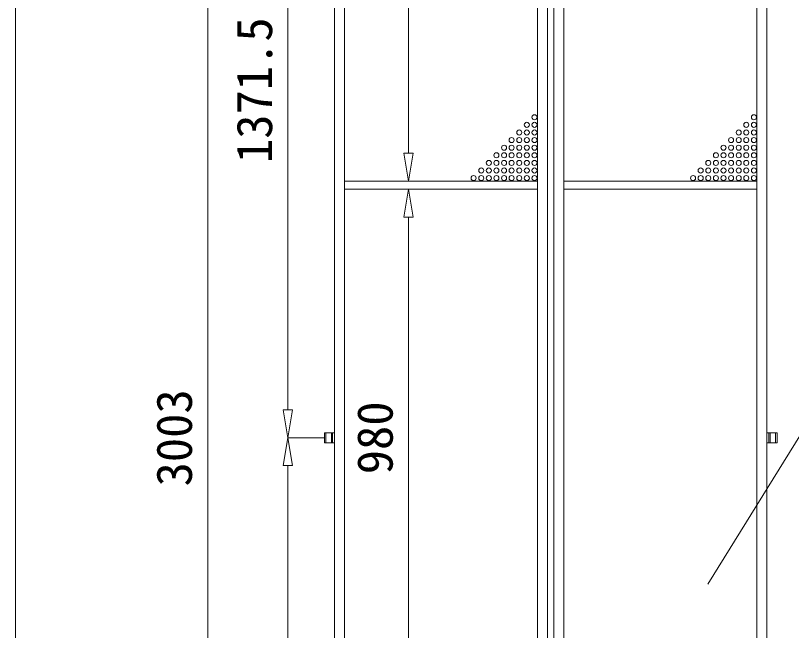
# Model space of a CAD drawing. Units: millimetres, scale not verified. Extents: x -16120 to 16120, y -26100 to 26100.
# Drawn here: x 11848 to 14296, y -16953 to -15013 of the extents above; entities that cross this region are included whole.
import ezdxf
from ezdxf.enums import TextEntityAlignment as Align

# ---------------------------------------------------------------- set-up
doc = ezdxf.new("R2010")
doc.units = ezdxf.units.MM
doc.header["$LTSCALE"] = 150
doc.linetypes.add('DASHED1', pattern=[1.8, 1.2, -0.6])
doc.layers.add('0-A_図面枠', color=134, linetype='Continuous', lineweight=18)
doc.styles.add('ＭＳ ゴシック', font='')
doc.styles.get('ＭＳ ゴシック').set_extended_font_data('MS Gothic')

msp = doc.modelspace()

# ---------------------------------------------------------------- linework, layer by layer
at = {"layer": '0-A_図面枠'}
for p, q in [((12454.3, -14030.5), (12454.3, -18659.3)), ((13087.6, -14055.3), (13087.6, -15447.3)), ((12707.3, -14238.5), (12707.3, -16256.9)), ((13072.9, -15447.3), (13087.6, -15535.3)), ((13072.9, -15447.3), (13102.3, -15447.3)), ((13087.6, -15535.3), (13102.3, -15447.3)), ((12887.6, -15535.3), (13089.2, -15535.3)), ((12887.6, -15560.9), (13089.2, -15560.9)), ((13072.9, -15648.9), (13087.6, -15560.9)), ((13087.6, -15560.9), (13102.3, -15648.9)), ((13072.9, -15648.9), (13102.3, -15648.9)), ((13087.6, -15648.9), (13087.6, -17040.9)), ((12692.6, -16256.9), (12707.3, -16344.9)), ((12692.6, -16256.9), (12722, -16256.9)), ((12707.3, -16344.9), (12722, -16256.9)), ((12692.6, -16432.9), (12707.3, -16344.9)), ((12820.8, -16344.9), (12705.7, -16344.9)), ((12820.8, -16344.9), (12705.7, -16344.9)), ((12707.3, -16344.9), (12722, -16432.9)), ((12848.3, -16328.9), (12848.3, -16360.9)), ((14224.8, -16328.9), (14224.8, -16360.9)), ((12692.6, -16432.9), (12722, -16432.9)), ((12707.3, -16432.9), (12707.3, -18451.3))]:
    msp.add_line(p, q, dxfattribs=at)
at = {"layer": '0-A_図面枠', "linetype": 'DASHED1'}
for p, q in [((12827.2, -16328.9), (12827.2, -16360.9)), ((12844.8, -16328.9), (12844.8, -16360.9)), ((14228.3, -16328.9), (14228.3, -16360.9)), ((14245.9, -16328.9), (14245.9, -16360.9))]:
    msp.add_line(p, q, dxfattribs=at)
at = {"layer": '0-A_図面枠'}
for points in [[(11848.1, -12601.9), (16040, -12601.9), (16040, -19297.3), (11848.1, -19297.3)], [(12854.4, -13942.5), (12886, -13942.5), (12886, -18747.3), (12854.4, -18747.3)], [(13526.4, -13942.5), (13494.8, -13942.5), (13494.8, -18747.3), (13526.4, -18747.3)], [(13546.7, -13942.5), (13578.3, -13942.5), (13578.3, -18747.3), (13546.7, -18747.3)], [(14218.7, -13942.5), (14187.1, -13942.5), (14187.1, -18747.3), (14218.7, -18747.3)], [(13494.8, -15535.3), (12886, -15535.3), (12886, -15560.9), (13494.8, -15560.9)], [(13578.3, -15535.3), (14187.1, -15535.3), (14187.1, -15560.9), (13578.3, -15560.9)]]:
    msp.add_lwpolyline(points, close=True, dxfattribs=at)
for points in [[(14032.1, -16806.7), (14341.4, -16308.1), (14341.9, -16308.1)], [(12854.4, -16360.9), (12822.4, -16360.9), (12822.4, -16328.9), (12854.4, -16328.9)], [(14218.7, -16360.9), (14250.7, -16360.9), (14250.7, -16328.9), (14218.7, -16328.9)]]:
    msp.add_lwpolyline(points, dxfattribs=at)
for centre in [(13485.2, -15333.7), (14177.5, -15333.7), (13461.2, -15357.7), (13485.2, -15357.7), (14153.5, -15357.7), (14177.5, -15357.7), (13437.2, -15381.7), (13461.2, -15381.7), (13485.2, -15381.7), (14129.5, -15381.7), (14153.5, -15381.7), (14177.5, -15381.7), (13389.2, -15429.7), (13413.2, -15405.7), (13413.2, -15429.7), (13437.2, -15405.7), (13437.2, -15429.7), (13461.2, -15405.7), (13461.2, -15429.7), (13485.2, -15405.7), (13485.2, -15429.7), (14081.5, -15429.7), (14105.5, -15405.7), (14105.5, -15429.7), (14129.5, -15405.7), (14129.5, -15429.7), (14153.5, -15405.7), (14153.5, -15429.7), (14177.5, -15405.7), (14177.5, -15429.7), (13365.2, -15453.7), (13389.2, -15453.7), (13413.2, -15453.7), (13437.2, -15453.7), (13461.2, -15453.7), (13485.2, -15453.7), (14057.5, -15453.7), (14081.5, -15453.7), (14105.5, -15453.7), (14129.5, -15453.7), (14153.5, -15453.7), (14177.5, -15453.7), (13341.2, -15477.7), (13365.2, -15477.7), (13389.2, -15477.7), (13413.2, -15477.7), (13437.2, -15477.7), (13461.2, -15477.7), (13485.2, -15477.7), (14033.5, -15477.7), (14057.5, -15477.7), (14081.5, -15477.7), (14105.5, -15477.7), (14129.5, -15477.7), (14153.5, -15477.7), (14177.5, -15477.7), (13317.2, -15501.7), (13341.2, -15501.7), (13365.2, -15501.7), (13389.2, -15501.7), (13413.2, -15501.7), (13437.2, -15501.7), (13461.2, -15501.7), (13485.2, -15501.7), (14009.5, -15501.7), (14033.5, -15501.7), (14057.5, -15501.7), (14081.5, -15501.7), (14105.5, -15501.7), (14129.5, -15501.7), (14153.5, -15501.7), (14177.5, -15501.7), (13293.2, -15525.7), (13317.2, -15525.7), (13341.2, -15525.7), (13365.2, -15525.7), (13389.2, -15525.7), (13413.2, -15525.7), (13437.2, -15525.7), (13461.2, -15525.7), (13485.2, -15525.7), (13985.5, -15525.7), (14009.5, -15525.7), (14033.5, -15525.7), (14057.5, -15525.7), (14081.5, -15525.7), (14105.5, -15525.7), (14129.5, -15525.7), (14153.5, -15525.7), (14177.5, -15525.7)]:
    msp.add_circle(centre, 8, dxfattribs=at)

# ---------------------------------------------------------------- texts
at = {"layer": '0-A_図面枠', "style": 'ＭＳ ゴシック'}
for s, p in [('1371.5', (12691.5, -15478.1)), ('3003', (12438.5, -16498.5)), ('980', (13071.8, -16460.1))]:
    msp.add_text(s, height=112.6, rotation=90, dxfattribs=at).set_placement(p, align=Align.BOTTOM_LEFT)

doc.saveas('drawing.dxf')
